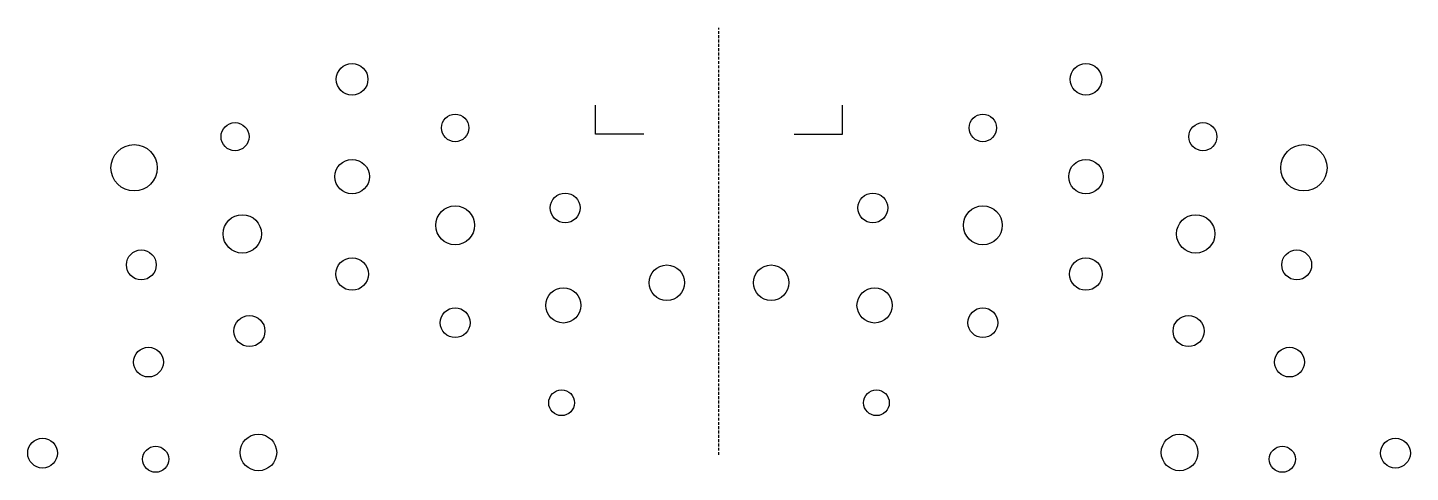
# Model space of a CAD drawing. Header units: millimetres. Extents: x -118 to 123, y -77 to 1.
import ezdxf

# ---------------------------------------------------------------- set-up
doc = ezdxf.new("R2010")
doc.units = ezdxf.units.MM
doc.linetypes.add('DASHED', pattern=[0.75, 0.5, -0.25])
doc.layers.get('0').update_dxf_attribs({"linetype": 'CONTINUOUS'})

msp = doc.modelspace()

# ---------------------------------------------------------------- linework, layer by layer
at = {"linetype": 'DASHED'}
msp.add_line((2.5, -74.08), (2.5, 0.5), dxfattribs=at)
for p, q in [((-19.06, -18.1), (-19.06, -13.05)), ((24.06, -18.1), (24.06, -13.05)), ((-10.63, -18.1), (-19.06, -18.1)), ((15.64, -18.1), (24.06, -18.1))]:
    msp.add_line(p, q)
for centre, radius in [((-61.59, -8.5), 2.76), ((66.6, -8.5), 2.76), ((-82.04, -18.53), 2.45), ((-43.59, -17), 2.4), ((48.6, -17), 2.4), ((87.04, -18.53), 2.45), ((-99.68, -23.96), 4.04), ((104.69, -23.96), 4.04), ((-61.59, -25.5), 3.01), ((66.6, -25.5), 3.01), ((-24.37, -30.97), 2.6), ((29.38, -30.97), 2.6), ((-43.59, -34), 3.4), ((48.6, -34), 3.4), ((-80.78, -35.49), 3.35), ((85.79, -35.49), 3.35), ((-98.42, -40.91), 2.61), ((103.43, -40.91), 2.61), ((-61.59, -42.5), 2.84), ((-6.61, -44.02), 3.1), ((11.62, -44.02), 3.1), ((66.6, -42.5), 2.84), ((-24.69, -47.97), 3.08), ((29.69, -47.97), 3.08), ((-79.53, -52.45), 2.71), ((-43.59, -51), 2.6), ((48.6, -51), 2.6), ((84.53, -52.45), 2.71), ((-97.17, -57.87), 2.6), ((102.17, -57.87), 2.6), ((-25, -64.97), 2.25), ((30.01, -64.97), 2.25), ((-115.67, -73.76), 2.6), ((-77.96, -73.65), 3.19), ((82.96, -73.65), 3.19), ((120.68, -73.76), 2.6), ((-95.91, -74.83), 2.28), ((100.92, -74.83), 2.28)]:
    msp.add_circle(centre, radius)

doc.saveas('drawing.dxf')
